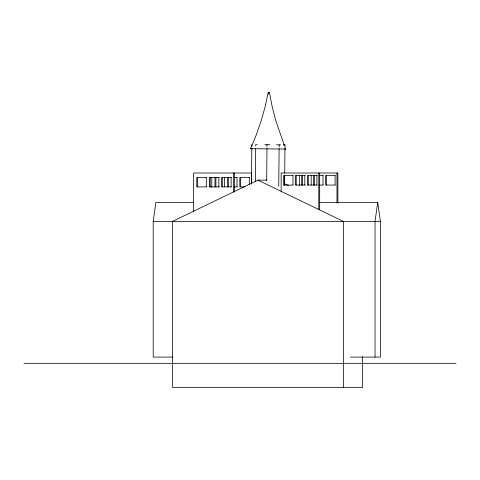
<?xml version="1.0" encoding="UTF-8"?>
<svg xmlns="http://www.w3.org/2000/svg" width="480" height="480" viewBox="0 0 480 480"><rect width="100%" height="100%" fill="white"/><g stroke="black" fill="none" stroke-linecap="round" stroke-linejoin="round"><path stroke-width="0.72" d="M251.46 183.75L251.814 148.302M251.838 146.082L251.856 144.606M255.348 181.524L255.684 148.29M255.708 146.076L255.72 144.6L257.136 144.612M266.664 180.876L266.994 148.386M267.012 146.91L267.036 144.69L269.73 144.72M278.742 186.186L279.126 148.524M279.138 147.048L279.162 144.828L276.468 144.798M284.592 185.55L284.694 175.212M284.718 172.998L285 144.936L283.542 144.906M172.77 357.09L153.192 357.09L153.192 221.388L155.874 202.422L193.338 202.422M319.266 202.422L377.712 202.422L375.03 221.388L375.03 357.09M252.504 148.752L250.548 148.698L256.224 135.09L261.072 121.17L265.074 106.98L268.218 92.568L269.424 92.586L272.274 107.052L275.988 121.32L284.064 144.528M266.844 180.132L257.97 180.132L172.542 221.388L172.542 387.432L362.598 387.432L362.598 356.766M250.548 148.698L285.954 149.064L285.138 149.076M283.71 144.936L285 144.936M251.826 172.998L193.596 172.998L193.596 211.224M293.154 175.542L283.5 175.542L283.5 185.058L293.154 185.058M305.34 175.542L295.32 175.542L295.32 185.058L305.34 185.058M317.334 175.542L307.404 175.542L307.404 185.058L317.334 185.058M319.356 175.542L323.172 175.542M335.256 175.542L325.602 175.542L325.602 185.058L335.256 185.058M206.46 177.378L196.8 177.378L196.8 186.894L206.46 186.894M219.372 177.378L209.34 177.378L209.34 186.894L219.372 186.894M231.354 177.378L221.616 177.378L221.616 186.894L231.354 186.894M234.102 177.378L237.192 177.378M249.468 177.378L239.814 177.378L239.814 186.894L245.088 186.894M319.356 185.058L323.172 185.058M234.102 186.894L237.192 186.894M153.192 221.388L380.394 221.388L380.394 357.09L350.346 357.09M24 363.336L456 363.336M264.912 144.672L267.036 144.69M279.162 144.828L280.62 144.858M269.424 92.586L268.23 92.574L268.218 94.05M284.598 183.708L288.63 185.652M257.97 180.132L343.392 221.388L343.392 387.432M377.712 202.422L380.394 221.388M337.872 202.98L337.872 172.998L281.148 172.998L281.148 191.97M336.972 172.998L336.972 202.98M335.082 175.542L335.082 185.058M326.502 175.542L326.502 185.058M322.998 175.542L322.998 185.058M319.68 172.998L319.68 209.724M318.78 172.998L318.78 209.724M316.89 175.542L316.89 185.058M314.418 175.542L314.418 185.058M313.518 175.542L313.518 185.058M311.178 175.542L311.178 185.058M308.304 175.542L308.304 185.058M304.806 175.542L304.806 185.058M302.592 175.542L302.592 185.058M301.692 175.542L301.692 185.058M299.346 175.188L299.346 185.4M296.22 175.542L296.22 185.058M292.98 175.542L292.98 185.058M284.4 175.542L284.4 185.058M251.664 172.998L251.664 183.942M249.294 177.378L249.294 184.698M240.714 177.378L240.714 186.894M237.018 177.378L237.018 186.894M234.372 172.998L234.372 191.97M233.472 172.998L233.472 191.97M231.102 177.378L231.102 186.894M228.438 177.378L228.438 186.894M227.532 177.378L227.532 186.894M224.484 177.378L224.484 186.894M222.516 177.378L222.516 186.894M218.826 177.378L218.826 186.894M215.898 177.378L215.898 186.894M214.998 177.378L214.998 186.894M211.794 177.492L211.794 187.236M210.24 177.378L210.24 186.894M206.286 177.378L206.286 186.894M197.7 177.378L197.7 186.894"/></g></svg>
